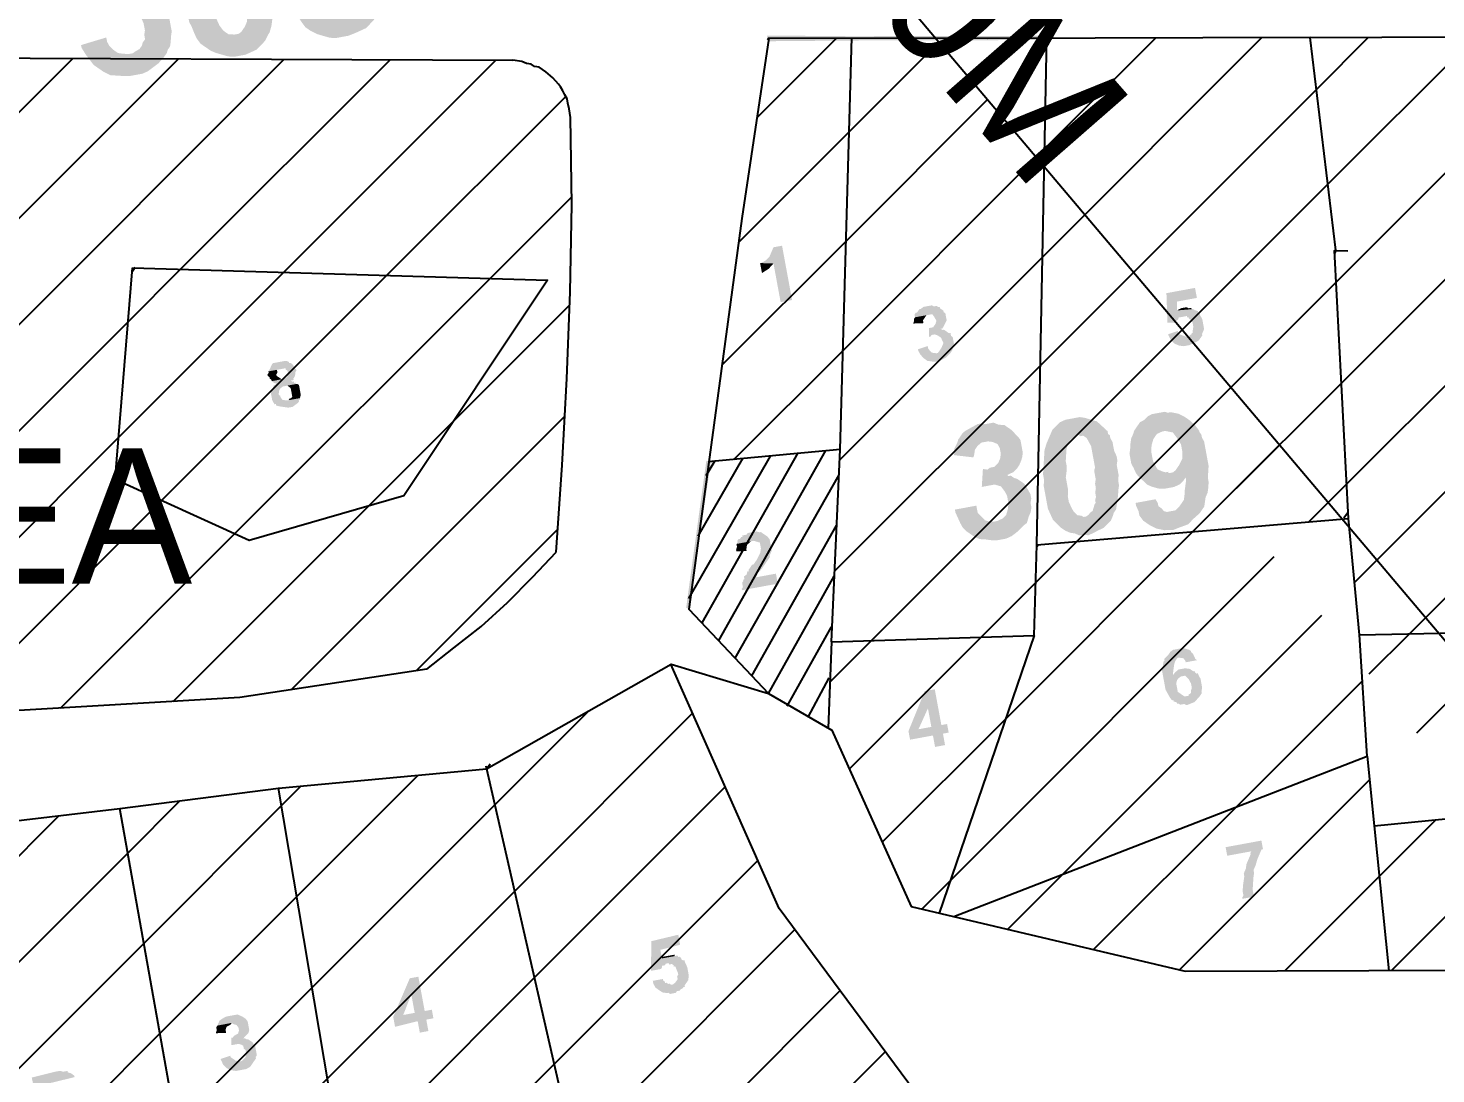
# Model space of a CAD drawing. Header units: metres. Extents: x 297 to 3998, y 336 to 1712.
# Drawn here: x 3058.2 to 3151.9, y 1171.7 to 1241.3 of the extents above; entities that cross this region are included whole.
import ezdxf

# ---------------------------------------------------------------- set-up
doc = ezdxf.new("R2010")
doc.units = ezdxf.units.M
doc.header["$MEASUREMENT"] = 0
doc.styles.get("Standard").update_dxf_attribs({"font": 'CENSCBK.TTF'})
pattern_1 = [(45, (-2513.5867, 677.9554), (-3.535534, 3.535534), [])]

msp = doc.modelspace()

# ---------------------------------------------------------------- hatches: boundary and pattern name
at = {"linetype": 'Continuous'}
for points in [[(3070.567, 1248.711), (3070.376, 1248.676), (3070.091, 1248.623), (3069.65, 1248.345), (3069.209, 1248.067), (3068.958, 1247.824), (3068.725, 1247.486), (3068.51, 1247.052), (3068.39, 1246.636), (3068.287, 1246.125), (3068.279, 1245.631), (3068.272, 1245.138), (3068.264, 1244.644), (3068.352, 1244.168), (3068.44, 1243.692), (3068.528, 1243.216), (3068.615, 1242.74), (3068.685, 1242.359), (3068.868, 1241.901), (3068.903, 1241.71), (3069.051, 1241.442), (3069.234, 1240.984), (3069.4, 1240.621), (3069.66, 1240.275), (3069.998, 1240.042), (3070.337, 1239.809), (3070.657, 1239.671), (3071.073, 1239.551), (3071.489, 1239.431), (3071.888, 1239.406), (3072.268, 1239.476), (3072.649, 1239.546), (3073.013, 1239.711), (3073.376, 1239.877), (3073.626, 1240.12), (3073.955, 1240.475), (3074.17, 1240.909), (3074.248, 1241.022), (3074.308, 1241.23), (3072.005, 1240.904), (3071.91, 1240.886), (3071.512, 1240.911), (3071.173, 1241.144), (3070.913, 1241.49), (3070.748, 1241.853), (3070.565, 1242.312), (3070.477, 1242.788), (3070.407, 1243.169), (3070.337, 1243.55), (3070.266, 1243.93), (3070.214, 1244.216), (3070.126, 1244.692), (3070.038, 1245.168), (3070.046, 1245.662), (3070.053, 1246.155), (3070.078, 1246.554), (3070.294, 1246.987), (3070.562, 1247.135), (3070.83, 1247.283), (3073.115, 1247.704), (3072.985, 1247.877), (3072.854, 1248.049), (3072.629, 1248.205), (3072.403, 1248.36), (3072.178, 1248.515), (3071.857, 1248.653), (3071.649, 1248.713), (3071.346, 1248.756), (3071.06, 1248.703), (3070.757, 1248.746)], [(3073.115, 1247.704), (3070.83, 1247.283), (3070.943, 1247.205), (3071.133, 1247.24), (3071.454, 1247.102), (3071.697, 1246.852), (3071.957, 1246.506), (3072.028, 1246.125), (3072.211, 1245.667), (3072.281, 1245.286), (3072.351, 1244.905), (3072.403, 1244.619), (3072.474, 1244.239), (3072.544, 1243.858), (3072.614, 1243.477), (3072.684, 1243.096), (3072.772, 1242.62), (3072.764, 1242.127), (3072.739, 1241.728), (3072.602, 1241.407), (3072.369, 1241.069), (3072.196, 1240.939), (3072.005, 1240.904), (3074.308, 1241.23), (3074.368, 1241.438), (3074.411, 1241.741), (3074.453, 1242.044), (3074.478, 1242.442), (3074.503, 1242.841), (3074.528, 1243.239), (3074.458, 1243.62), (3074.388, 1244.001), (3074.3, 1244.477), (3074.23, 1244.858), (3074.16, 1245.238), (3074.072, 1245.714), (3073.907, 1246.078), (3073.837, 1246.459), (3073.689, 1246.727), (3073.523, 1247.09), (3073.375, 1247.358), (3073.245, 1247.531)], [(3066.779, 1243.091), (3064.416, 1242.557), (3064.719, 1242.514), (3064.91, 1242.55), (3065.135, 1242.394), (3065.248, 1242.317), (3065.473, 1242.161), (3065.699, 1242.006), (3065.864, 1241.643), (3065.952, 1241.167), (3065.909, 1240.863), (3065.962, 1240.578), (3065.807, 1240.352), (3065.747, 1240.144), (3065.591, 1239.919), (3065.323, 1239.771), (3065.15, 1239.641), (3064.865, 1239.588), (3067.47, 1239.871), (3067.626, 1240.097), (3067.668, 1240.4), (3067.693, 1240.798), (3067.736, 1241.102), (3067.666, 1241.482), (3067.613, 1241.768), (3067.543, 1242.149), (3067.395, 1242.417), (3067.135, 1242.763), (3066.909, 1242.918)], [(3077.585, 1243.212), (3075.811, 1242.688), (3075.924, 1242.61), (3076.107, 1242.152), (3076.385, 1241.711), (3076.645, 1241.365), (3076.984, 1241.132), (3077.417, 1240.917), (3077.833, 1240.796), (3078.249, 1240.676), (3078.647, 1240.651), (3079.123, 1240.739), (3079.504, 1240.809), (3079.963, 1240.992), (3080.326, 1241.157), (3080.689, 1241.323), (3081.017, 1241.678), (3081.346, 1242.034), (3081.579, 1242.373), (3081.544, 1242.563), (3079.068, 1242.107), (3078.67, 1242.132), (3078.349, 1242.27), (3078.028, 1242.407), (3077.785, 1242.658), (3077.638, 1242.926)], [(3063.381, 1240.693), (3061.703, 1240.187), (3061.738, 1239.996), (3062.016, 1239.555), (3062.277, 1239.21), (3062.537, 1238.864), (3062.875, 1238.631), (3063.214, 1238.398), (3063.647, 1238.182), (3064.046, 1238.157), (3064.444, 1238.132), (3064.938, 1238.125), (3065.318, 1238.195), (3065.794, 1238.283), (3066.158, 1238.448), (3066.503, 1238.709), (3066.849, 1238.969), (3067.177, 1239.325), (3067.41, 1239.663), (3067.47, 1239.871), (3064.865, 1239.588), (3064.466, 1239.613), (3064.163, 1239.656), (3063.825, 1239.889), (3063.582, 1240.139), (3063.434, 1240.407)], [(3107.36, 1240.823), (3107.43, 1240.442), (3112.98, 1240.776)], [(3107.43, 1240.442), (3112.98, 1240.776), (3113.032, 1240.49)], [(3112.98, 1240.776), (3113.032, 1240.49), (3125.968, 1240.806)], [(3113.032, 1240.49), (3125.968, 1240.806), (3126.021, 1240.521)], [(3108.363, 1226.832), (3107.792, 1226.727), (3107.654, 1226.406), (3107.516, 1226.086), (3107.266, 1225.843), (3106.998, 1225.695), (3106.902, 1225.677), (3107.794, 1225.645), (3108.268, 1223.074), (3109.03, 1223.215)], [(3106.902, 1225.677), (3107.025, 1225.011), (3107.466, 1225.289), (3107.794, 1225.645)], [(3135.853, 1224.023), (3133.949, 1223.672), (3134.014, 1221.715), (3134.508, 1221.708), (3134.603, 1221.725), (3134.585, 1221.82), (3134.758, 1221.951), (3134.741, 1222.046), (3134.836, 1222.063), (3135.026, 1222.098), (3136.056, 1222.387), (3136.039, 1222.482), (3135.831, 1222.542), (3135.718, 1222.62), (3135.623, 1222.602), (3134.653, 1222.522), (3134.643, 1223.111), (3135.976, 1223.356)], [(3118.062, 1222.812), (3117.967, 1222.794), (3117.871, 1222.777), (3117.776, 1222.759), (3117.603, 1222.629), (3117.508, 1222.611), (3117.43, 1222.498), (3117.353, 1222.386), (3117.258, 1222.368), (3117.18, 1222.255), (3117.197, 1222.16), (3117.215, 1222.065), (3118.167, 1222.24), (3118.358, 1222.275), (3118.488, 1222.103), (3118.636, 1221.835), (3118.576, 1221.627), (3118.498, 1221.514), (3118.42, 1221.401), (3118.325, 1221.384), (3118.135, 1221.348), (3118.145, 1220.76), (3118.24, 1220.777), (3118.317, 1220.89), (3118.413, 1220.907), (3119.365, 1221.083), (3119.252, 1221.161), (3119.139, 1221.238), (3119.044, 1221.221), (3118.931, 1221.298), (3119.027, 1221.316), (3119.104, 1221.429), (3119.32, 1221.862), (3119.285, 1222.053), (3119.249, 1222.243), (3119.232, 1222.338), (3119.119, 1222.416), (3119.102, 1222.511), (3118.989, 1222.589), (3118.876, 1222.666), (3118.859, 1222.762), (3118.763, 1222.744), (3118.651, 1222.822), (3118.555, 1222.804), (3118.46, 1222.787), (3118.347, 1222.864), (3118.252, 1222.847), (3118.157, 1222.829)], [(3117.215, 1222.065), (3117.137, 1221.952), (3117.155, 1221.857), (3117.095, 1221.649), (3117.779, 1221.677), (3117.761, 1221.772), (3117.744, 1221.867), (3117.821, 1221.98), (3117.899, 1222.093), (3117.977, 1222.205), (3118.072, 1222.223), (3118.167, 1222.24)], [(3135.112, 1222.705), (3134.921, 1222.67), (3134.653, 1222.522), (3135.623, 1222.602), (3135.605, 1222.697), (3135.51, 1222.68), (3135.415, 1222.662), (3135.302, 1222.74), (3135.207, 1222.722)], [(3136.056, 1222.387), (3135.026, 1222.098), (3135.217, 1222.134), (3135.312, 1222.151), (3135.33, 1222.056), (3135.425, 1222.073), (3135.442, 1221.978), (3135.555, 1221.901), (3135.573, 1221.805), (3135.685, 1221.728), (3135.738, 1221.442), (3135.695, 1221.139), (3135.713, 1221.044), (3135.618, 1221.026), (3135.635, 1220.931), (3135.54, 1220.913), (3135.462, 1220.801), (3135.367, 1220.783), (3135.272, 1220.766), (3136.319, 1220.959), (3136.457, 1221.279), (3136.387, 1221.66), (3136.334, 1221.946), (3136.186, 1222.214), (3136.169, 1222.309)], [(3119.365, 1221.083), (3118.413, 1220.907), (3118.508, 1220.925), (3118.716, 1220.865), (3118.941, 1220.71), (3119.107, 1220.346), (3118.969, 1220.026), (3118.736, 1219.687), (3118.641, 1219.67), (3119.688, 1219.863), (3119.748, 1220.071), (3119.731, 1220.166), (3119.808, 1220.279), (3119.721, 1220.755), (3119.608, 1220.832), (3119.59, 1220.928), (3119.573, 1221.023), (3119.478, 1221.005)], [(3134.708, 1221.154), (3134.059, 1220.936), (3134.225, 1220.573), (3134.468, 1220.322), (3134.789, 1220.184), (3135.092, 1220.142), (3135.473, 1220.212), (3135.836, 1220.377), (3136.104, 1220.525), (3136.337, 1220.863), (3136.319, 1220.959), (3135.272, 1220.766), (3134.743, 1220.963), (3134.726, 1221.059)], [(3118.059, 1220.153), (3117.411, 1219.935), (3117.428, 1219.84), (3117.576, 1219.572), (3117.819, 1219.321), (3118.044, 1219.166), (3118.348, 1219.124), (3118.746, 1219.099), (3119.014, 1219.246), (3119.282, 1219.394), (3119.533, 1219.637), (3119.61, 1219.75), (3119.688, 1219.863), (3118.641, 1219.67), (3118.338, 1219.712), (3118.095, 1219.963), (3118.077, 1220.058)], [(3074.94, 1219.099), (3074.845, 1219.081), (3074.75, 1219.064), (3074.655, 1219.046), (3074.464, 1219.011), (3074.387, 1218.898), (3074.249, 1218.578), (3074.171, 1218.465), (3075.123, 1218.64), (3075.314, 1218.675), (3075.331, 1218.58), (3075.444, 1218.503), (3075.479, 1218.312), (3075.419, 1218.104), (3075.246, 1217.974), (3075.151, 1217.956), (3074.389, 1217.816), (3074.502, 1217.738), (3074.615, 1217.661), (3074.71, 1217.678), (3074.632, 1217.565), (3074.537, 1217.548), (3074.339, 1217.019), (3074.374, 1216.829), (3074.427, 1216.543), (3074.575, 1216.275), (3074.67, 1216.293), (3074.687, 1216.197), (3074.895, 1216.137), (3075.199, 1216.095), (3075.502, 1216.052), (3075.597, 1216.07), (3075.692, 1216.087), (3075.787, 1216.105), (3076.133, 1216.365), (3076.211, 1216.478), (3076.193, 1216.573), (3076.288, 1216.591), (3076.271, 1216.686), (3075.414, 1216.528), (3075.111, 1216.571), (3074.981, 1216.744), (3074.963, 1216.839), (3074.85, 1216.917), (3074.893, 1217.22), (3074.97, 1217.332), (3075.143, 1217.463), (3076, 1217.621), (3075.983, 1217.716), (3075.887, 1217.698), (3075.87, 1217.794), (3075.775, 1217.776), (3075.662, 1217.854), (3075.757, 1217.871), (3075.852, 1217.889), (3075.835, 1217.984), (3075.912, 1218.097), (3075.973, 1218.305), (3075.955, 1218.4), (3076.033, 1218.513), (3076.015, 1218.608), (3075.902, 1218.685), (3075.885, 1218.781), (3075.755, 1218.954), (3075.642, 1219.031), (3075.547, 1219.014), (3075.529, 1219.109), (3075.321, 1219.169), (3075.226, 1219.151), (3075.131, 1219.134), (3075.036, 1219.116)], [(3074.171, 1218.465), (3074.189, 1218.37), (3074.111, 1218.257), (3074.129, 1218.162), (3074.241, 1218.084), (3074.259, 1217.989), (3074.372, 1217.911), (3074.389, 1217.816), (3075.151, 1217.956), (3075.056, 1217.939), (3074.717, 1218.172), (3074.7, 1218.267), (3074.777, 1218.38), (3074.76, 1218.475), (3074.742, 1218.57), (3074.838, 1218.588), (3074.933, 1218.605), (3075.028, 1218.623)], [(3076, 1217.621), (3075.239, 1217.48), (3075.334, 1217.498), (3075.429, 1217.515), (3075.542, 1217.438), (3075.654, 1217.36), (3075.672, 1217.265), (3075.69, 1217.17), (3075.725, 1216.979), (3075.742, 1216.884), (3075.76, 1216.789), (3075.682, 1216.676), (3075.587, 1216.659), (3075.509, 1216.546), (3075.414, 1216.528), (3076.271, 1216.686), (3076.331, 1216.894), (3076.243, 1217.37), (3076.226, 1217.465), (3076.208, 1217.561), (3076.095, 1217.638)], [(3127.994, 1215.388), (3127.899, 1215.371), (3127.613, 1215.318), (3127.232, 1215.248), (3126.869, 1215.083), (3126.618, 1214.84), (3126.368, 1214.597), (3126.23, 1214.276), (3126.092, 1213.955), (3125.955, 1213.634), (3125.834, 1213.219), (3125.809, 1212.82), (3125.784, 1212.422), (3125.759, 1212.023), (3125.734, 1211.625), (3125.804, 1211.244), (3125.779, 1210.846), (3125.832, 1210.56), (3125.902, 1210.179), (3125.972, 1209.799), (3126.06, 1209.323), (3126.225, 1208.959), (3126.391, 1208.596), (3126.634, 1208.345), (3126.877, 1208.095), (3127.215, 1207.862), (3127.536, 1207.724), (3127.839, 1207.682), (3128.16, 1207.544), (3128.445, 1207.596), (3128.748, 1207.554), (3129.112, 1207.719), (3129.38, 1207.867), (3129.743, 1208.032), (3129.994, 1208.275), (3130.244, 1208.519), (3130.382, 1208.839), (3128.425, 1208.774), (3128.312, 1208.852), (3128.009, 1208.894), (3127.766, 1209.145), (3127.618, 1209.413), (3127.453, 1209.776), (3127.383, 1210.157), (3127.408, 1210.555), (3127.355, 1210.841), (3127.303, 1211.127), (3127.25, 1211.412), (3127.293, 1211.715), (3127.318, 1212.114), (3127.247, 1212.495), (3127.272, 1212.893), (3127.297, 1213.291), (3127.418, 1213.707), (3127.573, 1213.933), (3127.919, 1214.193), (3128.109, 1214.228), (3130.066, 1214.294), (3130.031, 1214.484), (3129.675, 1214.812), (3129.319, 1215.14), (3128.903, 1215.261), (3128.487, 1215.381), (3128.184, 1215.424)], [(3133.829, 1215.775), (3133.734, 1215.757), (3133.353, 1215.687), (3132.972, 1215.617), (3132.704, 1215.469), (3132.454, 1215.226), (3132.186, 1215.078), (3132.03, 1214.852), (3131.797, 1214.514), (3131.737, 1214.306), (3131.599, 1213.986), (3131.557, 1213.682), (3131.532, 1213.284), (3131.489, 1212.981), (3131.542, 1212.695), (3131.612, 1212.314), (3131.76, 1212.046), (3131.925, 1211.683), (3132.055, 1211.51), (3134.09, 1211.688), (3134.072, 1211.783), (3133.882, 1211.748), (3133.674, 1211.808), (3133.353, 1211.946), (3133.205, 1212.214), (3133.058, 1212.482), (3132.987, 1212.863), (3132.952, 1213.054), (3132.935, 1213.149), (3132.96, 1213.547), (3133.08, 1213.963), (3133.313, 1214.301), (3133.676, 1214.467), (3133.867, 1214.502), (3135.996, 1214.697), (3135.866, 1214.87), (3135.51, 1215.198), (3135.172, 1215.431), (3134.739, 1215.647), (3134.228, 1215.75), (3134.037, 1215.714)], [(3121.968, 1214.967), (3121.873, 1214.95), (3121.57, 1214.992), (3121.379, 1214.957), (3121.111, 1214.809), (3120.843, 1214.661), (3120.575, 1214.514), (3120.402, 1214.383), (3120.247, 1214.158), (3120.092, 1213.932), (3120.032, 1213.724), (3122.084, 1213.807), (3122.387, 1213.765), (3122.707, 1213.627), (3122.855, 1213.359), (3122.925, 1212.978), (3122.883, 1212.675), (3122.745, 1212.354), (3122.495, 1212.111), (3122.209, 1212.058), (3122.036, 1211.928), (3121.733, 1211.971), (3121.658, 1210.776), (3121.753, 1210.793), (3121.943, 1210.828), (3122.134, 1210.863), (3122.324, 1210.898), (3124.359, 1211.076), (3124.133, 1211.232), (3124.02, 1211.309), (3123.812, 1211.369), (3123.587, 1211.525), (3123.397, 1211.49), (3123.379, 1211.585), (3123.742, 1211.75), (3123.993, 1211.993), (3124.148, 1212.219), (3124.286, 1212.54), (3124.346, 1212.747), (3124.389, 1213.051), (3124.336, 1213.336), (3124.283, 1213.622), (3124.231, 1213.907), (3124.1, 1214.08), (3123.857, 1214.331), (3123.614, 1214.581), (3123.389, 1214.737), (3123.163, 1214.892), (3122.765, 1214.917), (3122.444, 1215.055), (3122.254, 1215.02)], [(3135.996, 1214.697), (3133.867, 1214.502), (3134.378, 1214.399), (3134.638, 1214.053), (3134.917, 1213.612), (3135.004, 1213.136), (3134.997, 1212.643), (3134.781, 1212.209), (3134.548, 1211.871), (3134.376, 1211.741), (3134.09, 1211.688), (3132.055, 1211.51), (3132.299, 1211.26), (3135.225, 1211.405), (3135.26, 1211.215), (3135.217, 1210.912), (3135.175, 1210.608), (3135.15, 1210.21), (3135.107, 1209.907), (3134.952, 1209.681), (3134.797, 1209.456), (3134.546, 1209.213), (3134.165, 1209.143), (3132.148, 1208.869), (3132.279, 1208.697), (3132.409, 1208.524), (3132.634, 1208.368), (3132.86, 1208.213), (3133.293, 1207.998), (3133.804, 1207.895), (3134.393, 1207.905), (3134.852, 1208.088), (3135.405, 1208.288), (3135.734, 1208.644), (3136.157, 1209.017), (3136.235, 1209.13), (3136.312, 1209.243), (3136.468, 1209.468), (3136.51, 1209.772), (3136.553, 1210.075), (3136.691, 1210.395), (3136.733, 1210.699), (3136.758, 1211.097), (3136.706, 1211.383), (3136.731, 1211.781), (3136.756, 1212.179), (3136.703, 1212.465), (3136.633, 1212.846), (3136.563, 1213.227), (3136.51, 1213.512), (3136.457, 1213.798), (3136.31, 1214.066), (3136.275, 1214.256), (3136.144, 1214.429), (3136.127, 1214.524)], [(3120.032, 1213.724), (3119.816, 1213.291), (3119.851, 1213.101), (3119.791, 1212.893), (3121.099, 1212.74), (3121.159, 1212.948), (3121.202, 1213.251), (3121.357, 1213.476), (3121.608, 1213.719), (3121.798, 1213.755), (3122.084, 1213.807)], [(3130.066, 1214.294), (3128.109, 1214.228), (3128.222, 1214.151), (3128.412, 1214.186), (3128.638, 1214.03), (3128.786, 1213.762), (3128.934, 1213.494), (3129.004, 1213.113), (3129.074, 1212.733), (3129.127, 1212.447), (3129.197, 1212.066), (3129.137, 1211.858), (3129.189, 1211.573), (3129.207, 1211.477), (3129.242, 1211.287), (3129.199, 1210.984), (3129.252, 1210.698), (3129.209, 1210.395), (3129.262, 1210.109), (3129.202, 1209.901), (3129.237, 1209.711), (3129.159, 1209.598), (3129.099, 1209.39), (3129.039, 1209.182), (3128.866, 1209.052), (3128.788, 1208.939), (3128.616, 1208.809), (3128.425, 1208.774), (3130.382, 1208.839), (3130.442, 1209.047), (3130.597, 1209.273), (3130.64, 1209.576), (3130.683, 1209.879), (3130.725, 1210.182), (3130.75, 1210.581), (3130.793, 1210.884), (3130.74, 1211.169), (3130.765, 1211.568), (3130.713, 1211.853), (3130.642, 1212.234), (3130.685, 1212.537), (3130.632, 1212.823), (3130.467, 1213.186), (3130.414, 1213.472), (3130.362, 1213.757), (3130.214, 1214.026), (3130.179, 1214.216)], [(3101.978, 1202.719), (3102.186, 1202.659), (3103.323, 1212.516)], [(3102.186, 1202.659), (3103.323, 1212.516), (3103.626, 1212.473)], [(3124.359, 1211.076), (3122.324, 1210.898), (3122.515, 1210.933), (3122.931, 1210.813), (3123.191, 1210.467), (3123.339, 1210.199), (3123.427, 1209.723), (3123.402, 1209.325), (3123.281, 1208.909), (3123.031, 1208.666), (3122.668, 1208.501), (3122.477, 1208.466), (3124.659, 1208.375), (3124.72, 1208.583), (3124.78, 1208.791), (3124.918, 1209.112), (3124.96, 1209.415), (3124.907, 1209.701), (3124.95, 1210.004), (3124.897, 1210.29), (3124.75, 1210.558), (3124.602, 1210.826), (3124.471, 1210.999)], [(3132.299, 1211.26), (3132.411, 1211.182), (3132.654, 1210.931), (3132.975, 1210.794), (3133.391, 1210.673), (3133.789, 1210.648), (3134.075, 1210.701), (3134.456, 1210.771), (3134.819, 1210.937), (3135.07, 1211.18), (3135.225, 1211.405)], [(3133.228, 1209.954), (3131.895, 1209.709), (3131.93, 1209.518), (3132.096, 1209.155), (3132.148, 1208.869), (3134.165, 1209.143), (3133.975, 1209.107), (3133.767, 1209.168), (3133.637, 1209.34), (3133.524, 1209.418), (3133.411, 1209.496), (3133.376, 1209.686)], [(3121.297, 1209.528), (3119.869, 1209.265), (3119.904, 1209.074), (3120.069, 1208.711), (3120.235, 1208.348), (3120.383, 1208.08), (3120.626, 1207.829), (3120.964, 1207.596), (3121.189, 1207.441), (3121.51, 1207.303), (3121.909, 1207.278), (3122.212, 1207.235), (3122.61, 1207.21), (3122.991, 1207.28), (3123.277, 1207.333), (3123.64, 1207.498), (3123.986, 1207.759), (3124.236, 1208.002), (3124.487, 1208.245), (3124.659, 1208.375), (3122.477, 1208.466), (3122.079, 1208.491), (3121.871, 1208.551), (3121.628, 1208.801), (3121.385, 1209.052), (3121.35, 1209.242)], [(3105.327, 1206.979), (3105.345, 1206.884), (3105.362, 1206.788), (3105.302, 1206.581), (3105.32, 1206.485), (3106.004, 1206.513), (3105.986, 1206.608), (3106.029, 1206.911), (3106.279, 1207.154), (3106.375, 1207.172)], [(3106.365, 1207.761), (3106.269, 1207.743), (3106.079, 1207.708), (3106.001, 1207.595), (3105.811, 1207.56), (3105.716, 1207.543), (3105.733, 1207.447), (3105.638, 1207.43), (3105.56, 1207.317), (3105.465, 1207.3), (3105.387, 1207.187), (3105.405, 1207.092), (3105.327, 1206.979), (3106.47, 1207.189), (3106.678, 1207.129), (3106.886, 1207.069), (3106.956, 1206.688), (3106.913, 1206.385), (3106.698, 1205.952), (3106.543, 1205.726), (3106.465, 1205.613), (3106.37, 1205.596), (3106.292, 1205.483), (3106.214, 1205.37), (3106.137, 1205.258), (3106.154, 1205.162), (3106.059, 1205.145), (3105.999, 1204.937), (3105.826, 1204.807), (3105.844, 1204.711), (3105.861, 1204.616), (3105.766, 1204.599), (3105.783, 1204.504), (3105.706, 1204.391), (3105.741, 1204.2), (3105.758, 1204.105), (3105.681, 1203.992), (3105.698, 1203.897), (3108.078, 1204.336), (3107.956, 1205.002), (3106.623, 1204.757), (3106.7, 1204.869), (3106.683, 1204.965), (3107.011, 1205.32), (3107.089, 1205.433), (3107.166, 1205.546), (3107.244, 1205.659), (3107.322, 1205.771), (3107.399, 1205.884), (3107.477, 1205.997), (3107.555, 1206.11), (3107.537, 1206.205), (3107.675, 1206.526), (3107.605, 1206.906), (3107.535, 1207.287), (3107.404, 1207.46), (3107.292, 1207.538), (3107.179, 1207.615), (3107.066, 1207.693), (3106.953, 1207.771), (3106.858, 1207.753), (3106.65, 1207.813), (3106.555, 1207.796), (3106.46, 1207.778)], [(3133.825, 1199.236), (3133.747, 1199.123), (3133.705, 1198.82), (3133.645, 1198.612), (3133.715, 1198.231), (3133.767, 1197.946), (3133.838, 1197.565), (3133.89, 1197.279), (3134.038, 1197.011), (3134.186, 1196.743), (3134.316, 1196.57), (3134.411, 1196.588), (3134.429, 1196.492), (3134.637, 1196.432), (3134.654, 1196.337), (3134.75, 1196.355), (3134.862, 1196.277), (3134.958, 1196.295), (3135.053, 1196.312), (3135.148, 1196.33), (3135.261, 1196.252), (3135.356, 1196.27), (3135.814, 1196.452), (3136.143, 1196.808), (3136.22, 1196.921), (3136.298, 1197.034), (3135.251, 1196.841), (3135.155, 1196.823), (3135.043, 1196.901), (3134.93, 1196.979), (3134.704, 1197.134), (3134.687, 1197.229), (3134.652, 1197.419), (3134.599, 1197.705), (3134.659, 1197.913), (3134.737, 1198.026), (3134.91, 1198.156), (3135.005, 1198.174), (3135.957, 1198.349), (3135.844, 1198.427), (3135.827, 1198.522), (3134.399, 1198.259), (3134.381, 1198.354), (3134.424, 1198.657), (3134.466, 1198.96), (3134.527, 1199.168), (3134.682, 1199.394), (3134.777, 1199.411)], [(3134.767, 1200), (3134.672, 1199.983), (3134.386, 1199.93), (3134.213, 1199.8), (3134.058, 1199.574), (3133.807, 1199.331), (3133.825, 1199.236), (3134.777, 1199.411), (3135.08, 1199.369), (3135.21, 1199.196), (3135.228, 1199.101), (3135.99, 1199.241), (3135.877, 1199.319), (3135.712, 1199.682), (3135.599, 1199.76), (3135.581, 1199.855), (3135.469, 1199.933), (3135.261, 1199.993), (3135.053, 1200.053), (3134.957, 1200.035), (3134.862, 1200.018)], [(3135.013, 1198.667), (3134.917, 1198.65), (3134.727, 1198.615), (3134.476, 1198.372), (3134.399, 1198.259), (3135.827, 1198.522), (3135.732, 1198.504), (3135.506, 1198.66), (3135.203, 1198.702), (3135.108, 1198.685)], [(3135.957, 1198.349), (3135.005, 1198.174), (3135.1, 1198.191), (3135.196, 1198.209), (3135.439, 1197.958), (3135.586, 1197.69), (3135.639, 1197.405), (3135.579, 1197.197), (3135.596, 1197.101), (3135.519, 1196.989), (3135.424, 1196.971), (3135.441, 1196.876), (3135.251, 1196.841), (3136.298, 1197.034), (3136.28, 1197.129), (3136.323, 1197.432), (3136.27, 1197.718), (3136.218, 1198.003), (3136.07, 1198.271), (3136.052, 1198.367)], [(3118.529, 1197.303), (3117.863, 1197.181), (3116.778, 1194.52), (3116.883, 1193.949), (3118.407, 1194.229), (3118.547, 1193.468), (3119.213, 1193.59), (3119.073, 1194.352), (3119.454, 1194.422), (3119.349, 1194.993), (3117.444, 1194.643), (3118.073, 1196.038)], [(3118.529, 1197.303), (3118.073, 1196.038), (3118.301, 1194.8), (3117.444, 1194.643), (3118.968, 1194.923)], [(3140.27, 1187.233), (3137.889, 1186.794), (3137.995, 1186.223), (3139.613, 1186.521), (3139.536, 1186.408), (3139.553, 1186.313), (3139.415, 1185.992), (3139.278, 1185.672), (3139.235, 1185.368), (3139.097, 1185.048), (3139.115, 1184.952), (3139.132, 1184.857), (3139.09, 1184.554), (3139.047, 1184.251), (3139.022, 1183.853), (3139.075, 1183.567), (3138.997, 1183.454), (3139.015, 1183.359), (3139.776, 1183.499), (3139.741, 1183.69), (3139.689, 1183.975), (3139.714, 1184.374), (3139.739, 1184.772), (3139.781, 1185.075), (3139.764, 1185.17), (3139.746, 1185.266), (3139.884, 1185.586), (3140.004, 1186.002), (3140.142, 1186.323), (3140.28, 1186.644), (3140.375, 1186.661), (3140.357, 1186.756)], [(3101.458, 1180.967), (3099.666, 1180.538), (3099.636, 1178.564), (3100.303, 1178.687), (3100.38, 1178.8), (3100.363, 1178.895), (3100.458, 1178.912), (3100.553, 1178.93), (3100.631, 1179.043), (3100.726, 1179.06), (3101.773, 1179.253), (3101.661, 1179.331), (3101.643, 1179.426), (3101.53, 1179.504), (3101.435, 1179.486), (3101.418, 1179.581), (3100.37, 1179.388), (3100.265, 1179.96), (3101.58, 1180.3)], [(3100.734, 1179.554), (3100.638, 1179.536), (3100.543, 1179.519), (3100.353, 1179.484), (3100.37, 1179.388), (3101.418, 1179.581), (3101.227, 1179.546), (3101.21, 1179.641), (3101.019, 1179.606), (3100.924, 1179.589)], [(3101.773, 1179.253), (3100.726, 1179.06), (3100.821, 1179.078), (3100.839, 1178.983), (3101.029, 1179.018), (3101.142, 1178.94), (3101.16, 1178.845), (3101.255, 1178.862), (3101.438, 1178.404), (3101.455, 1178.309), (3101.378, 1178.196), (3101.413, 1178.005), (3101.335, 1177.893), (3101.257, 1177.78), (3101.085, 1177.65), (3100.989, 1177.632), (3102.037, 1177.825), (3102.114, 1177.938), (3102.157, 1178.241), (3102.104, 1178.527), (3102.052, 1178.812), (3101.886, 1179.175), (3101.869, 1179.271)], [(3084.155, 1178.172), (3083.584, 1178.067), (3082.482, 1175.501), (3082.604, 1174.835), (3084.11, 1175.211), (3084.25, 1174.449), (3084.822, 1174.555), (3084.681, 1175.316), (3085.157, 1175.404), (3085.052, 1175.975), (3084.576, 1175.887), (3083.148, 1175.624), (3083.682, 1177.002)], [(3084.155, 1178.172), (3083.682, 1177.002), (3083.91, 1175.765), (3083.148, 1175.624), (3084.576, 1175.887)], [(3100.426, 1178.02), (3099.759, 1177.898), (3099.777, 1177.802), (3099.794, 1177.707), (3099.942, 1177.439), (3100.168, 1177.284), (3100.393, 1177.128), (3100.696, 1177.086), (3100.791, 1177.103), (3100.904, 1177.026), (3101.285, 1177.096), (3101.363, 1177.209), (3101.458, 1177.226), (3101.553, 1177.244), (3101.631, 1177.356), (3101.726, 1177.374), (3101.804, 1177.487), (3101.899, 1177.504), (3101.881, 1177.6), (3102.037, 1177.825), (3100.989, 1177.632), (3100.877, 1177.71), (3100.781, 1177.692), (3100.669, 1177.77), (3100.573, 1177.752), (3100.556, 1177.848), (3100.443, 1177.925)], [(3070.776, 1174.92), (3070.698, 1174.807), (3070.716, 1174.712), (3070.733, 1174.616), (3070.673, 1174.408), (3071.357, 1174.436), (3071.322, 1174.626), (3071.382, 1174.834), (3071.65, 1174.982), (3071.728, 1175.095)], [(3071.64, 1175.571), (3071.545, 1175.554), (3071.355, 1175.518), (3071.087, 1175.371), (3070.914, 1175.24), (3070.776, 1174.92), (3071.728, 1175.095), (3071.841, 1175.017), (3072.049, 1174.957), (3072.179, 1174.784), (3072.214, 1174.594), (3072.154, 1174.386), (3071.886, 1174.238), (3071.808, 1174.125), (3071.713, 1174.108), (3071.706, 1173.614), (3071.896, 1173.649), (3072.086, 1173.684), (3072.926, 1173.938), (3072.813, 1174.015), (3072.718, 1173.998), (3072.605, 1174.075), (3072.51, 1174.058), (3072.587, 1174.171), (3072.838, 1174.414), (3072.898, 1174.622), (3072.845, 1174.907), (3072.793, 1175.193), (3072.663, 1175.366), (3072.437, 1175.521), (3072.116, 1175.659), (3071.831, 1175.606), (3071.736, 1175.589)], [(3072.926, 1173.938), (3072.086, 1173.684), (3072.182, 1173.702), (3072.39, 1173.642), (3072.502, 1173.564), (3072.52, 1173.469), (3072.537, 1173.374), (3072.65, 1173.296), (3072.685, 1173.106), (3072.643, 1172.803), (3072.392, 1172.56), (3072.297, 1172.542), (3073.267, 1172.622), (3073.344, 1172.735), (3073.327, 1172.83), (3073.404, 1172.943), (3073.387, 1173.038), (3073.369, 1173.133), (3073.317, 1173.419), (3073.299, 1173.514), (3073.282, 1173.609), (3073.169, 1173.687), (3073.151, 1173.782), (3073.038, 1173.86)], [(3071.638, 1172.913), (3070.989, 1172.695), (3071.154, 1172.331), (3071.397, 1172.081), (3071.718, 1171.943), (3072.021, 1171.901), (3072.402, 1171.971), (3072.688, 1172.023), (3072.956, 1172.171), (3073.189, 1172.509), (3073.267, 1172.622), (3072.297, 1172.542), (3071.994, 1172.585), (3071.768, 1172.74), (3071.655, 1172.818)], [(3059.925, 1171.837), (3058.419, 1171.461), (3059.181, 1167.861), (3060.401, 1168.184), (3061.163, 1168.325), (3061.258, 1168.342), (3061.353, 1168.36), (3061.621, 1168.508), (3061.854, 1168.846), (3061.932, 1168.959), (3061.914, 1169.054), (3059.82, 1168.668), (3059.549, 1169.602), (3060.216, 1169.725), (3061.721, 1170.101), (3061.496, 1170.256), (3061.098, 1170.281), (3061.193, 1170.299), (3061.443, 1170.542), (3059.444, 1170.174), (3059.286, 1171.031), (3059.762, 1171.118), (3061.363, 1171.512), (3061.268, 1171.494), (3061.25, 1171.589), (3061.025, 1171.745), (3060.817, 1171.805), (3060.799, 1171.9), (3060.704, 1171.882), (3060.514, 1171.847), (3060.306, 1171.907), (3060.02, 1171.855)]]:
    msp.add_hatch(color=0, dxfattribs=at).paths.add_polyline_path(points)
h = msp.add_hatch()
h.set_pattern_fill('ANSI31', color=2, scale=40, style=0)
h.set_pattern_definition(pattern_1)
h.paths.add_polyline_path([(3103.487, 1212.443), (3112.24, 1213.273), (3112.996, 1240.637), (3107.49, 1240.65), (3105.677, 1228.633)])
h = msp.add_hatch()
h.set_pattern_fill('ANSI31', color=2, scale=40, style=0)
h.set_pattern_definition(pattern_1)
h.paths.add_polyline_path([(3125.816, 1232.086), (3118.599, 1240.624), (3112.996, 1240.637), (3112.24, 1213.273), (3111.646, 1200.465), (3125.153, 1200.887), (3125.321, 1206.922)])
h = msp.add_hatch()
h.set_pattern_fill('ANSI31', color=2, scale=40, style=0)
h.set_pattern_definition(pattern_1)
h.paths.add_polyline_path([(3145.138, 1226.521), (3145.227, 1226.518), (3145.234, 1226.539), (3143.512, 1240.692), (3125.984, 1240.63), (3125.681, 1225.208), (3139.512, 1208.123), (3145.711, 1208.647), (3146.04, 1209.126)])
h = msp.add_hatch()
h.set_pattern_fill('ANSI31', color=2, scale=40, style=0)
h.set_pattern_definition(pattern_1)
h.paths.add_polyline_path([(3170.326, 1227.126), (3168.61, 1227.893), (3167.731, 1240.805), (3143.512, 1240.692), (3145.236, 1226.518), (3145.227, 1226.518), (3145.152, 1226.257), (3146.064, 1208.677), (3146.801, 1200.938), (3161.729, 1201.24), (3159.645, 1211.969), (3169.762, 1213.636), (3169.86, 1213.779)], flags=17)
h = msp.add_hatch()
h.set_pattern_fill('ANSI31', color=2, scale=40, style=0)
h.set_pattern_definition(pattern_1)
h.paths.add_polyline_path([(3047.582, 1239.357), (3047.535, 1218.774), (3045.752, 1218.839), (3033.816, 1216.837), (3032.127, 1216.919), (3030.82, 1238.434), (3030.412, 1239.048), (3011.058, 1238.506), (3011.058, 1207.802), (2985.275, 1207.802), (2983.554, 1191.809), (3007.402, 1192.971), (3072.266, 1196.752), (3084.713, 1198.652), (3086.519, 1200.068), (3088.325, 1201.484), (3090.097, 1203.09), (3091.755, 1204.773), (3093.319, 1206.44), (3093.729, 1212.225), (3094.045, 1217.992), (3094.265, 1223.742), (3094.372, 1229.57), (3094.289, 1235.363), (3094.184, 1235.934), (3094.114, 1236.315), (3094.061, 1236.601), (3093.913, 1236.869), (3093.766, 1237.137), (3093.618, 1237.405), (3093.487, 1237.578), (3093.114, 1238.001), (3092.646, 1238.407), (3092.42, 1238.562), (3092.195, 1238.718), (3091.891, 1238.76), (3091.666, 1238.915), (3091.363, 1238.958), (3091.042, 1239.096), (3090.436, 1239.181)])
h.paths.add_polyline_path([(3092.739, 1224.544), (3083.179, 1210.182), (3072.899, 1207.205), (3063.979, 1211.271), (3065.124, 1225.362)], flags=16)
h = msp.add_hatch()
h.set_pattern_fill('ANSI31', color=2, scale=40, style=0)
h.set_pattern_definition(pattern_1)
h.paths.add_polyline_path([(3125.321, 1206.922), (3145.633, 1208.641), (3125.816, 1232.086)])
h = msp.add_hatch()
h.set_pattern_fill('ANSI31', color=2, scale=40, style=0)
h.set_pattern_definition(pattern_1)
h.paths.add_polyline_path([(3065.286, 1225.357), (3065.101, 1225.088), (3063.979, 1211.271), (3072.899, 1207.205), (3083.179, 1210.182), (3092.739, 1224.544)])
h = msp.add_hatch()
h.set_pattern_fill('ANSI31', color=2, scale=40, style=0)
h.set_pattern_definition(pattern_1)
h.paths.add_polyline_path([(3146.924, 1198.968), (3139.512, 1208.123), (3125.409, 1206.93), (3125.318, 1206.797), (3125.153, 1200.887), (3118.818, 1182.402), (3119.796, 1182.172), (3147.305, 1192.86)])
h = msp.add_hatch()
h.set_pattern_fill('ANSI31', color=2, scale=40, style=0)
h.set_pattern_definition(pattern_1)
h.paths.add_polyline_path([(3111.646, 1200.465), (3111.426, 1194.718), (3111.674, 1194.573), (3116.961, 1182.839), (3118.818, 1182.402), (3125.153, 1200.887)])
h = msp.add_hatch()
h.set_pattern_fill('ANSI31', color=2, scale=40, style=0)
h.set_pattern_definition(pattern_1)
h.paths.add_polyline_path([(3161.729, 1201.24), (3146.801, 1200.938), (3146.924, 1198.968), (3155.045, 1188.936), (3163.949, 1189.812)], flags=17)
h = msp.add_hatch()
h.set_pattern_fill('ANSI31', color=2, scale=40, style=0)
h.set_pattern_definition(pattern_1)
h.paths.add_polyline_path([(3095.23, 1163.478), (3117.227, 1168.024), (3116.57, 1171.381), (3108.172, 1182.717), (3100.965, 1198.975), (3088.702, 1192.007)])
h = msp.add_hatch()
h.set_pattern_fill('ANSI31', color=2, scale=40, style=0)
h.set_pattern_definition(pattern_1)
h.paths.add_polyline_path([(3148.756, 1178.587), (3147.766, 1188.22), (3147.305, 1192.86), (3119.796, 1182.172), (3135.197, 1178.543)])
h = msp.add_hatch()
h.set_pattern_fill('ANSI31', color=2, scale=40, style=0)
h.set_pattern_definition(pattern_1)
h.paths.add_polyline_path([(3088.703, 1192.004), (3074.852, 1190.732), (3079.919, 1160.559), (3095.23, 1163.478)])
h = msp.add_hatch()
h.set_pattern_fill('ANSI31', color=2, scale=40, style=0)
h.set_pattern_definition(pattern_1)
h.paths.add_polyline_path([(3074.852, 1190.732), (3064.273, 1189.373), (3070.521, 1154.397), (3074.848, 1155.49), (3079.919, 1160.559)])
h = msp.add_hatch()
h.set_pattern_fill('ANSI31', color=2, scale=40, style=0)
h.set_pattern_definition(pattern_1)
h.paths.add_polyline_path([(3064.273, 1189.373), (3051.22, 1187.83), (3051.22, 1183.779), (3052.357, 1157.35), (3056.574, 1149.957), (3061.186, 1151.102), (3070.521, 1154.397)])
h = msp.add_hatch()
h.set_pattern_fill('ANSI31', color=2, scale=40, style=0)
h.set_pattern_definition(pattern_1)
h.paths.add_polyline_path([(3147.766, 1188.22), (3148.756, 1178.587), (3165.773, 1178.643), (3171.977, 1177.475), (3161.733, 1189.594)], flags=17)

# ---------------------------------------------------------------- linework, layer by layer
at = {"color": 1, "linetype": 'ByBlock'}
msp.add_line((3321.87, 1000.143), (2990.766, 1391.857), dxfattribs=at)
at = {"color": 0, "linetype": 'Continuous'}
for p, q in [((3084.713, 1198.652), (3072.266, 1196.752)), ((3072.266, 1196.752), (3007.402, 1192.971))]:
    msp.add_line(p, q, dxfattribs=at)
at = {"color": 7, "linetype": 'ByBlock'}
for points in [[(3145.234, 1226.539), (3143.512, 1240.692), (3122.063, 1240.616), (3107.49, 1240.65), (3105.677, 1228.633), (3102.42, 1204.559), (3102.161, 1202.646), (3107.455, 1197.035)], [(3043.461, 1186.913), (3064.273, 1189.373), (3074.852, 1190.732), (3088.694, 1192.003), (3100.975, 1198.981), (3107.455, 1197.035), (3111.674, 1194.573), (3116.961, 1182.839), (3135.197, 1178.543), (3165.773, 1178.643), (3258.643, 1161.16), (3259.073, 1164.286), (3272.016, 1165.328), (3274.008, 1165.018), (3274.778, 1165.576), (3286.896, 1160.691), (3296.621, 1158.011), (3296.87, 1156.66), (3314.88, 1153.741), (3315.068, 1154.274), (3378.161, 1145.46)], [(3289.702, 1147.914), (3272.066, 1149.438), (3246.035, 1152.284), (3234.355, 1153.402), (3236.49, 1138.909), (3226.554, 1144.893), (3218.142, 1150.847), (3214.069, 1153.882), (3200.26, 1154.974), (3198.665, 1158.812), (3189.413, 1159.865), (3185.614, 1158.396), (3177.609, 1159.634), (3165.171, 1161.519), (3152.305, 1153.971), (3146.287, 1154.842), (3140.425, 1155.585), (3128.362, 1169.583), (3118.067, 1169.36), (3108.172, 1182.717), (3100.965, 1198.975)]]:
    msp.add_lwpolyline(points, dxfattribs=at)
at = {"color": 0, "linetype": 'Continuous'}
for points in [[(3107.413, 1240.537), (3107.49, 1240.65)], [(3111.646, 1200.465), (3112.24, 1213.273), (3112.997, 1240.68)], [(3125.321, 1206.922), (3125.986, 1240.711)], [(3143.512, 1240.692), (3262.801, 1241.248)], [(3011.058, 1238.506), (3030.412, 1239.048), (3030.82, 1238.434), (3032.127, 1216.919), (3033.816, 1216.837), (3032.577, 1239.053), (3045.322, 1239.334), (3045.752, 1218.839), (3047.535, 1218.774), (3047.582, 1239.357), (3090.436, 1239.181)], [(3094.289, 1235.363), (3094.184, 1235.934), (3094.114, 1236.315), (3094.061, 1236.601), (3093.913, 1236.869), (3093.766, 1237.137), (3093.618, 1237.405), (3093.487, 1237.578), (3093.114, 1238.001), (3092.646, 1238.407), (3092.42, 1238.562), (3092.195, 1238.718), (3091.891, 1238.76), (3091.666, 1238.915), (3091.363, 1238.958), (3091.042, 1239.096), (3090.436, 1239.181)], [(3093.319, 1206.44), (3093.729, 1212.225), (3094.045, 1217.992), (3094.265, 1223.742), (3094.372, 1229.57), (3094.289, 1235.363)], [(3125.321, 1206.922), (3146.064, 1208.677), (3145.138, 1226.521), (3146.03, 1226.489)], [(3145.173, 1226.331), (3145.234, 1226.539)], [(3065.124, 1225.362), (3092.739, 1224.544), (3083.179, 1210.182), (3072.899, 1207.205), (3063.979, 1211.271), (3065.124, 1225.362)], [(3065.081, 1225.059), (3065.314, 1225.397)], [(3102.158, 1203.343), (3107.599, 1212.812)], [(3102.772, 1207.492), (3105.755, 1212.669)], [(3103.045, 1201.735), (3109.426, 1213.05)], [(3103.308, 1211.529), (3103.911, 1212.526)], [(3112.24, 1213.273), (3103.435, 1212.438)], [(3104.148, 1200.56), (3111.27, 1213.193)], [(3105.25, 1199.385), (3112.157, 1211.584)], [(3145.761, 1208.72), (3145.994, 1209.058)], [(3106.353, 1198.21), (3111.992, 1208.207)], [(3146.801, 1200.938), (3146.064, 1208.677)], [(3111.646, 1200.465), (3125.153, 1200.887), (3125.321, 1206.922)], [(3125.339, 1206.827), (3125.416, 1206.94)], [(3084.713, 1198.652), (3086.519, 1200.068), (3088.325, 1201.484), (3090.097, 1203.09), (3091.755, 1204.773), (3093.319, 1206.44)], [(3107.455, 1197.035), (3111.827, 1204.83)], [(3108.695, 1196.18), (3111.661, 1201.452)], [(3111.646, 1200.465), (3111.426, 1194.715)], [(3125.153, 1200.887), (3118.816, 1182.393)], [(3119.796, 1182.172), (3147.305, 1192.86), (3146.801, 1200.938)], [(3146.801, 1200.938), (3161.806, 1201.242)], [(3110.108, 1195.456), (3111.496, 1198.075)], [(3147.305, 1192.86), (3147.766, 1188.22), (3163.816, 1189.799)], [(3095.23, 1163.478), (3088.659, 1192.193)], [(3088.694, 1192.003), (3088.927, 1192.341)], [(3079.919, 1160.559), (3074.852, 1190.732)], [(3070.521, 1154.397), (3064.273, 1189.373)], [(3147.766, 1188.22), (3148.759, 1178.559)]]:
    msp.add_lwpolyline(points, dxfattribs=at)
at = {"color": 1, "linetype": 'ByBlock'}
msp.add_circle((3312.782, 1009.358), 500, dxfattribs=at)

# ---------------------------------------------------------------- texts
at = {"color": 4, "linetype": 'Continuous'}
msp.add_text('500M', height=9, rotation=311.15096, dxfattribs=at).set_placement((3105.433, 1252.89))
msp.add_text('BUILDUP AREA ', height=9, dxfattribs=at).set_placement((2980.82, 1204.34))

doc.saveas('drawing.dxf')
